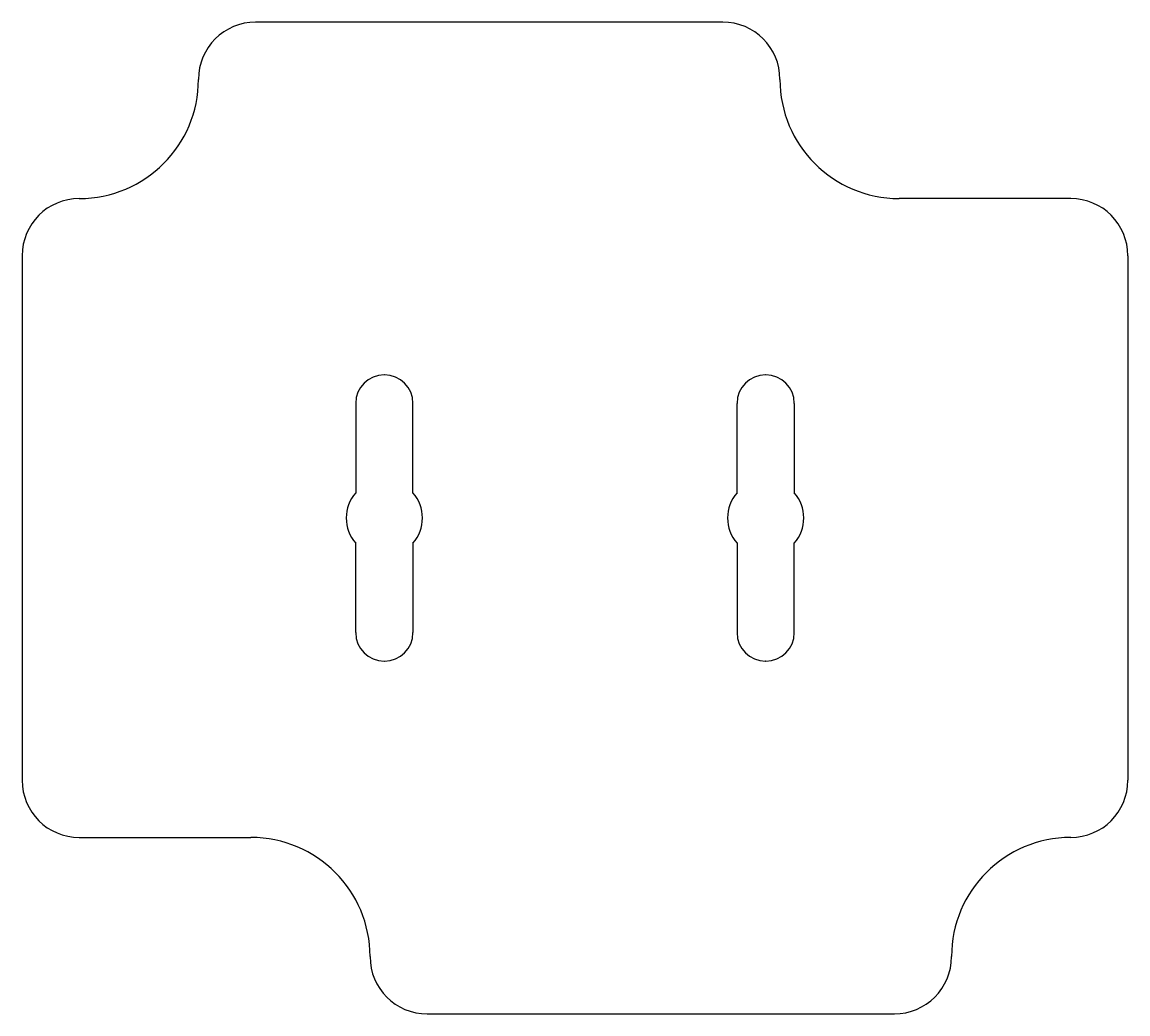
# Model space of a CAD drawing. Header units: millimetres. Extents: x -29 to 29, y -26 to 26.
import ezdxf

# ---------------------------------------------------------------- set-up
doc = ezdxf.new("R2010")
doc.units = ezdxf.units.MM

msp = doc.modelspace()

# ---------------------------------------------------------------- linework, layer by layer
at = {"color": 7, "linetype": 'Continuous', "lineweight": 25}
for p, q in [((7.75, 26), (-16.75, 26)), ((26, 16.75), (17, 16.75)), ((-29, 13.75), (-29, -13.75)), ((29, 13.75), (29, -13.75)), ((-9.99, 7.5), (-10.01, 7.5)), ((10.01, 7.5), (9.99, 7.5)), ((-11.5, 6.01), (-11.5, 1.323)), ((-8.5, 1.323), (-8.5, 6.01)), ((8.5, 1.323), (8.5, 6.01)), ((11.5, 6.01), (11.5, 1.323)), ((-11.5, -6.01), (-11.5, -1.323)), ((-8.5, -1.323), (-8.5, -6.01)), ((8.5, -1.323), (8.5, -6.01)), ((11.5, -6.01), (11.5, -1.323)), ((-10.01, -7.5), (-9.99, -7.5)), ((10.01, -7.5), (9.99, -7.5)), ((-26, -16.75), (-17, -16.75)), ((-7.75, -26), (16.75, -26))]:
    msp.add_line(p, q, dxfattribs=at)
for centre, radius, start, end in [((-16.75, 23), 3, 90, 180), ((7.75, 23), 3, 0, 90), ((-26, 23), 6.25, 270, 0), ((17, 23), 6.25, 180, 270), ((-26, 13.75), 3, 90, 180), ((26, 13.75), 3, 0, 90), ((-10.01, 6.01), 1.49, 90, 180), ((-9.99, 6.01), 1.49, 0, 90), ((9.99, 6.01), 1.49, 90, 180), ((10.01, 6.01), 1.49, 0, 90), ((-10, 0), 2, 138.59038, 221.40962), ((-10, 0), 2, 318.59038, 41.40962), ((10, 0), 2, 138.59038, 221.40962), ((10, 0), 2, 318.59038, 41.40962), ((-10.01, -6.01), 1.49, 180, 270), ((-9.99, -6.01), 1.49, 270, 0), ((9.99, -6.01), 1.49, 180, 270), ((10.01, -6.01), 1.49, 270, 0), ((-26, -13.75), 3, 180, 270), ((26, -13.75), 3, 270, 0), ((-17, -23), 6.25, 0, 90), ((26, -23), 6.25, 90, 180), ((-7.75, -23), 3, 180, 270), ((16.75, -23), 3, 270, 0)]:
    msp.add_arc(centre, radius, start, end, dxfattribs=at)

doc.saveas('drawing.dxf')
